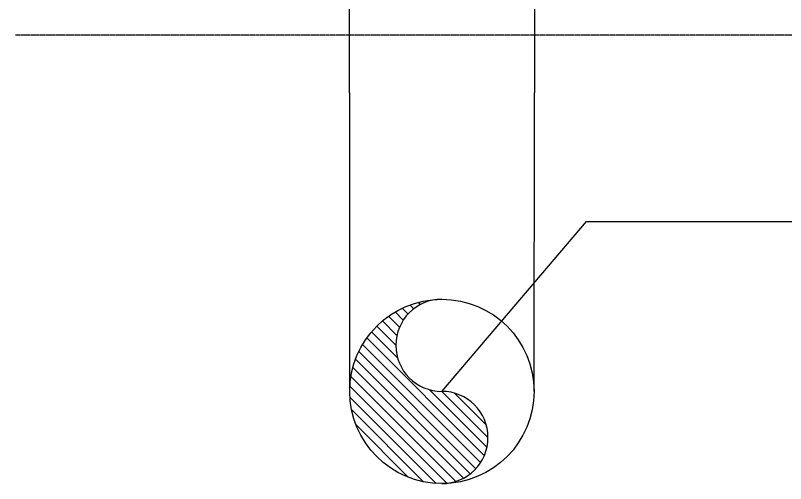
# Model space of a CAD drawing. Header units: inches. Extents: x 71784 to 88028, y -28237 to -21373.
# Drawn here: x 75509 to 76762, y -28237 to -27475 of the extents above; entities that cross this region are included whole.
import ezdxf

# ---------------------------------------------------------------- set-up
doc = ezdxf.new("R2010")
doc.units = ezdxf.units.IN
doc.header["$MEASUREMENT"] = 0
doc.linetypes.add('CENTER', pattern=[2, 1.25, -0.25, 0.25, -0.25])
doc.layers.add('M-X-BKGD', color=8, linetype='Continuous')
doc.styles.get("Standard").update_dxf_attribs({"font": 'arial.ttf'})
doc.dimstyles.get("Standard").update_dxf_attribs({"dimtxt": 0.18, "dimasz": 0.18, "dimexe": 0.18, "dimexo": 0.0625, "dimgap": 0.09, "dimtad": 0, "dimtih": 1, "dimtoh": 1, "dimdec": 4, "dimzin": 0, "dimdsep": 46, "dimtxsty": 'Standard', "dimcen": 0.09, "dimadec": 0, "dimazin": 0, "dimtfac": 1, "dimtdec": 4, "dimtofl": 0, "dimtmove": 0, "dimatfit": 3, "dimfxl": 1, "dimtolj": 1, "dimtzin": 0, "dimarcsym": 0})

msp = doc.modelspace()

# ---------------------------------------------------------------- hatches: boundary and pattern name
at = {"layer": 'M-X-BKGD'}
h = msp.add_hatch(dxfattribs=at)
h.set_pattern_fill('ANSI31', color=256, scale=100, angle=90)
h.set_pattern_definition([(135, (85281.745, -122955.625), (-8.8388348, -8.8388348), [])])
h.paths.add_polyline_path([(76202.6, -27936.8, 1), (76202.6, -28236.8, 1), (76202.6, -28086.8, -1)])

# ---------------------------------------------------------------- linework, layer by layer
for p, q in [((76051.8, -27401.6), (76051.8, -27600.9)), ((76353.5, -27401.6), (76353.5, -27600.9)), ((76052.6, -28086.8), (76052.6, -27600.9)), ((76352.6, -28086.8), (76353.5, -27600.9))]:
    msp.add_line(p, q, dxfattribs=at)
at = {"layer": 'M-X-BKGD', "linetype": 'CENTER', "ltscale": 0.1}
msp.add_line((77692.6, -27506.8), (75508.7, -27507.2), dxfattribs=at)
at = {"layer": 'M-X-BKGD'}
msp.add_circle((76202.6, -28086.8), 150, dxfattribs=at)
for centre, start, end in [((76202.6, -28011.8), 90, 270), ((76202.6, -28161.8), 270, 90)]:
    msp.add_arc(centre, 75, start, end, dxfattribs=at)

# ---------------------------------------------------------------- leaders
at = {"color": 1}
msp.add_leader([(76202.6, -28086.8), (76437.8, -27810.4), (76887, -27810.4)], dimstyle='Standard', override={"dimscale": 1, "dimasz": 0.08, "dimtad": 0, "dimfxl": 0.009}, dxfattribs=at)

doc.saveas('drawing.dxf')
